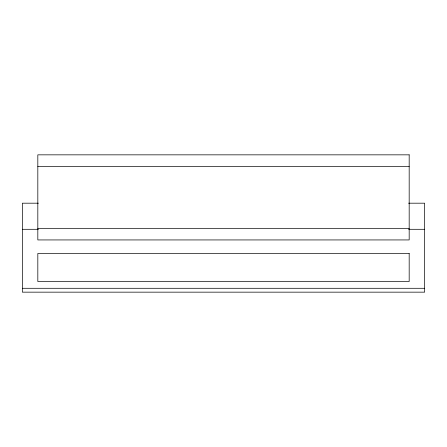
<?xml version="1.0" encoding="UTF-8"?>
<svg xmlns="http://www.w3.org/2000/svg" width="447" height="447" viewBox="0 0 447 447"><rect width="100%" height="100%" fill="white"/><g stroke="black" fill="none" stroke-linecap="round" stroke-linejoin="round"><path stroke-width="0.67" d="M37.822 166.44L409.178 166.44M38.414 203.189L22.35 203.189L22.35 292.159L424.65 292.159L424.65 203.189L408.586 203.189M37.822 228.333L409.178 228.333M22.35 229.3L38.414 229.3M408.586 229.3L424.65 229.3M22.35 288.293L424.65 288.293M409.178 154.841L37.822 154.841L37.822 239.938L409.178 239.938L409.178 154.841M409.178 253.477L37.822 253.477L37.822 281.526L409.178 281.526L409.178 253.477"/></g></svg>
